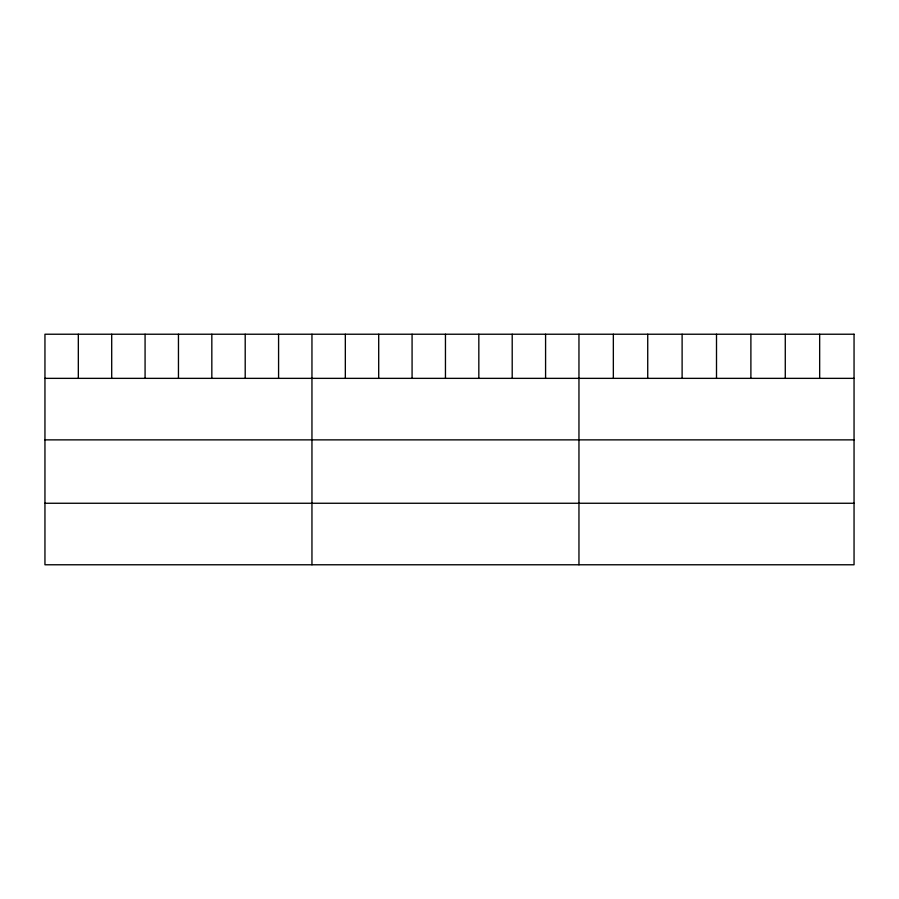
<?xml version="1.0" encoding="UTF-8"?>
<svg xmlns="http://www.w3.org/2000/svg" width="899" height="899" viewBox="0 0 899 899"><rect width="100%" height="100%" fill="white"/><g stroke="black" fill="none" stroke-linecap="round" stroke-linejoin="round"><path stroke-width="1.35" d="M44.95 378.355L854.05 378.355M44.95 439.869L854.05 439.869M44.95 503.26L854.05 503.26M819.663 334.226L819.663 378.355M785.276 334.226L785.276 378.355M750.89 334.226L750.89 378.355M716.503 334.226L716.503 378.355M682.116 334.226L682.116 378.355M647.73 334.226L647.73 378.355M613.343 334.226L613.343 378.355M578.956 334.226L578.956 564.774M545.581 334.226L545.581 378.355M512.205 334.226L512.205 378.355M478.83 334.226L478.83 378.355M445.454 334.226L445.454 378.355M412.079 334.226L412.079 378.355M378.704 334.226L378.704 378.355M345.328 334.226L345.328 378.355M311.953 334.226L311.953 564.774M278.578 334.226L278.578 378.355M245.202 334.226L245.202 378.355M211.827 334.226L211.827 378.355M178.452 334.226L178.452 378.355M145.076 334.226L145.076 378.355M111.701 334.226L111.701 378.355M78.325 334.226L78.325 378.355M854.05 334.226L44.95 334.226L44.95 564.774L854.05 564.774L854.05 334.226"/></g></svg>
